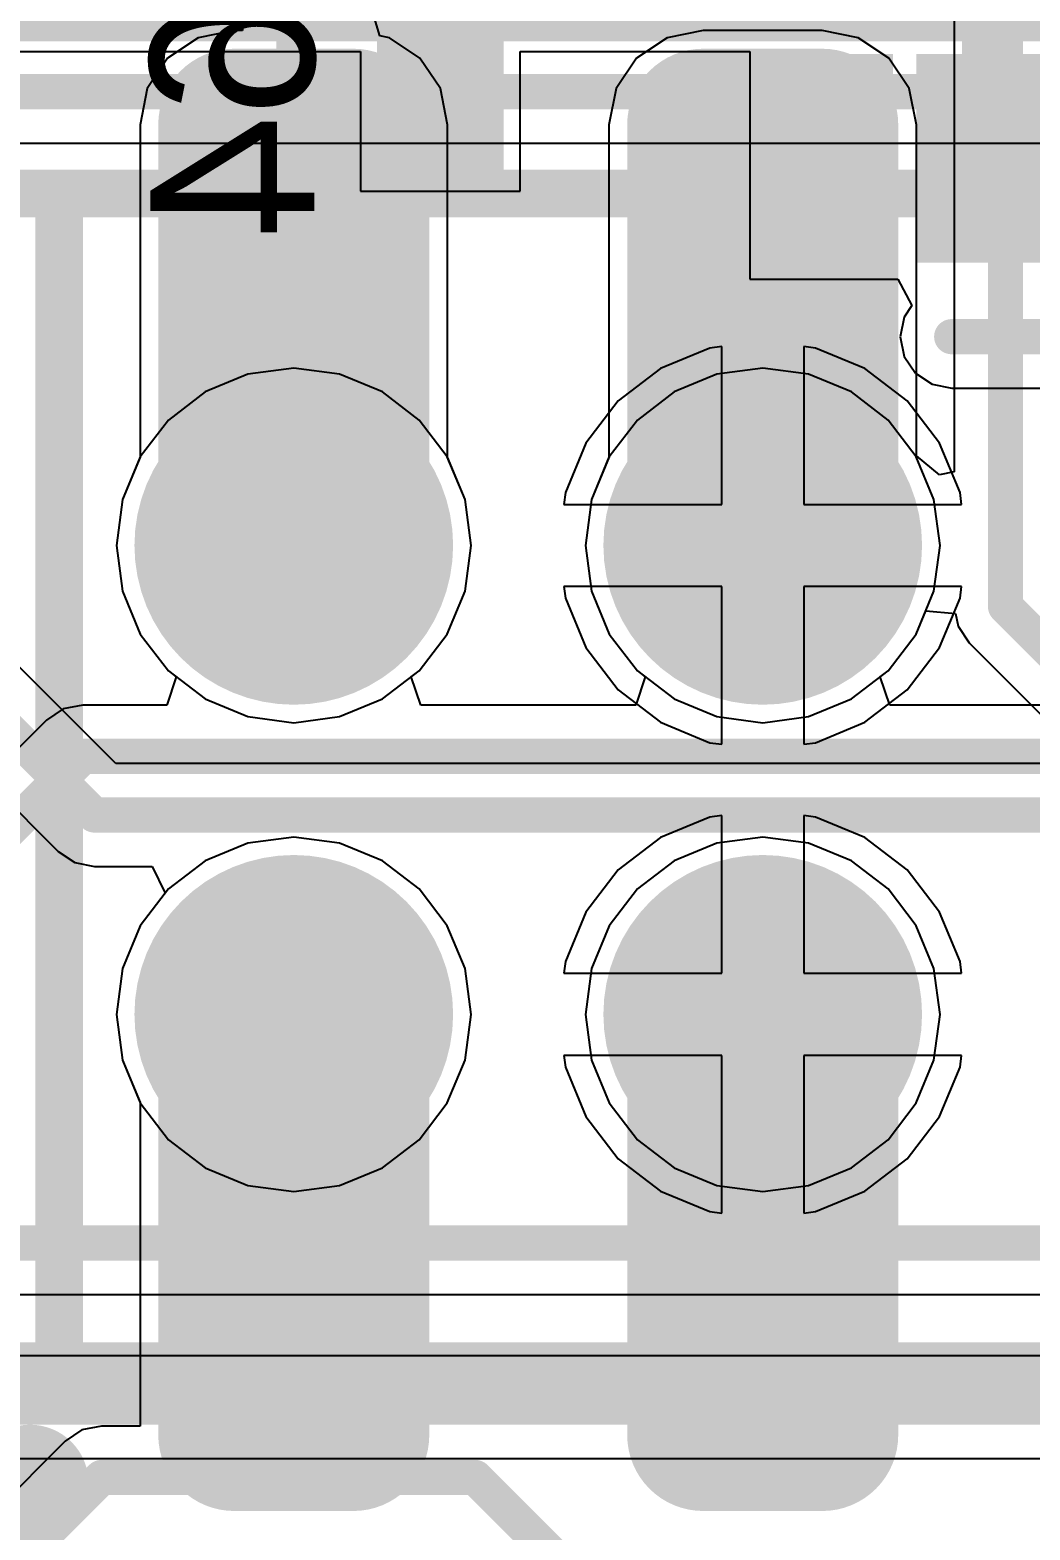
# Model space of a CAD drawing. Header units: millimetres. Extents: x 73 to 190, y 73 to 267.
# Drawn here: x 102.88 to 107.14, y 79.8 to 86.2 of the extents above; entities that cross this region are included whole.
import ezdxf

# ---------------------------------------------------------------- set-up
doc = ezdxf.new("R2010")
doc.units = ezdxf.units.MM
for name, color, linetype in [('BottomLayer', 5, 'Continuous'), ('BottomOverlay', 54, 'Continuous'), ('BottomPaste', 16, 'Continuous'), ('BottomSolder', 6, 'Continuous'), ('DrillDrawing', 1, 'Continuous'), ('MidLayer1', 16, 'Continuous'), ('MidLayer2', 76, 'Continuous'), ('MultiLayer', 9, 'Continuous'), ('TopLayer', 1, 'Continuous'), ('TopOverlay', 2, 'Continuous'), ('TopPaste', 8, 'Continuous'), ('TopSolder', 216, 'Continuous'), ('ViaHoleLayer', 16, 'Continuous')]:
    doc.layers.add(name, color=color, linetype=linetype)

msp = doc.modelspace()

# ---------------------------------------------------------------- linework, layer by layer
at = {"layer": 'BottomLayer'}
for p, q in [((100.8908, 86.1058), (104.285, 86.1058)), ((104.285, 86.1058), (104.285, 85.51)), ((104.965, 85.51), (104.965, 86.1058)), ((104.965, 86.1058), (105.945, 86.1058)), ((105.945, 86.1058), (105.945, 85.135)), ((104.285, 85.51), (104.965, 85.51)), ((105.945, 85.135), (106.5764, 85.135)), ((106.5764, 85.135), (106.6363, 85.023)), ((106.6363, 85.023), (106.6034, 84.9739)), ((106.6034, 84.9739), (106.5868, 84.89)), ((106.5868, 84.89), (106.6034, 84.8061)), ((106.6034, 84.8061), (106.651, 84.735)), ((103.8043, 84.7303), (103.622, 84.6548)), ((104, 84.7561), (103.8043, 84.7303)), ((104.1957, 84.7303), (104, 84.7561)), ((104.378, 84.6548), (104.1957, 84.7303)), ((105.8043, 84.7303), (105.622, 84.6548)), ((106, 84.7561), (105.8043, 84.7303)), ((106.1957, 84.7303), (106, 84.7561)), ((106.378, 84.6548), (106.1957, 84.7303)), ((106.651, 84.735), (106.7221, 84.6875)), ((103.622, 84.6548), (103.4654, 84.5346)), ((104.5346, 84.5346), (104.378, 84.6548)), ((105.622, 84.6548), (105.4654, 84.5346)), ((106.5346, 84.5346), (106.378, 84.6548)), ((106.7221, 84.6875), (106.806, 84.6708)), ((106.806, 84.6708), (107.4453, 84.6708)), ((103.4654, 84.5346), (103.3452, 84.378)), ((104.6548, 84.378), (104.5346, 84.5346)), ((105.4654, 84.5346), (105.3452, 84.378)), ((106.6548, 84.378), (106.5346, 84.5346)), ((103.3452, 84.378), (103.2697, 84.1957)), ((104.7303, 84.1957), (104.6548, 84.378)), ((105.3452, 84.378), (105.2697, 84.1957)), ((106.7303, 84.1957), (106.6548, 84.378)), ((103.2697, 84.1957), (103.2439, 84)), ((104.7561, 84), (104.7303, 84.1957)), ((105.2697, 84.1957), (105.2439, 84)), ((106.7561, 84), (106.7303, 84.1957)), ((103.2439, 84), (103.2697, 83.8043)), ((104.7303, 83.8043), (104.7561, 84)), ((105.2439, 84), (105.2697, 83.8043)), ((106.7303, 83.8043), (106.7561, 84)), ((103.2697, 83.8043), (103.3452, 83.622)), ((104.6548, 83.622), (104.7303, 83.8043)), ((105.2697, 83.8043), (105.3452, 83.622)), ((106.6548, 83.622), (106.7303, 83.8043)), ((103.3452, 83.622), (103.4654, 83.4654)), ((104.5346, 83.4654), (104.6548, 83.622)), ((105.3452, 83.622), (105.4654, 83.4654)), ((106.5346, 83.4654), (106.6548, 83.622)), ((103.4991, 83.4395), (103.4583, 83.3192)), ((103.4654, 83.4654), (103.4991, 83.4395)), ((104.5009, 83.4395), (104.5346, 83.4654)), ((104.5417, 83.3192), (104.5009, 83.4395)), ((105.4991, 83.4395), (105.4583, 83.3192)), ((105.4654, 83.4654), (105.4991, 83.4395)), ((106.5009, 83.4395), (106.5346, 83.4654)), ((106.5417, 83.3192), (106.5009, 83.4395)), ((103.0161, 83.3025), (102.945, 83.255)), ((103.1, 83.3192), (103.0161, 83.3025)), ((103.4583, 83.3192), (103.1, 83.3192)), ((105.4583, 83.3192), (104.5417, 83.3192)), ((107.4583, 83.3192), (106.5417, 83.3192)), ((102.945, 83.255), (102.3545, 82.6645)), ((101.2512, 80.8058), (108.1912, 80.8058)), ((109.709, 80.5442), (101.3726, 80.5442)), ((101.3726, 80.1058), (113.8, 80.1058))]:
    msp.add_line(p, q, dxfattribs=at)
at = {"layer": 'BottomLayer', "const_width": 0.15}
for points in [[(106.925, 85.65), (106.925, 86.325)], [(106.806, 84.89), (109.685, 84.89)], [(102, 82), (103.1, 83.1)], [(103.1, 83.1), (109.2024, 83.1)], [(101.0924, 81.025), (108.1912, 81.025)], [(101.05, 80.325), (113.8, 80.325)]]:
    msp.add_lwpolyline(points, dxfattribs=at)
at = {"layer": 'BottomLayer'}
for points, const_width in [([(106.8875, 85.65, 1), (106.9625, 85.65, 1)], 0.075), ([(106.7685, 84.89, 1), (106.8435, 84.89, 1)], 0.075), ([(103.6952, 84, 1), (104.3048, 84, 1)], 0.6096), ([(105.6952, 84, 1), (106.3048, 84, 1)], 0.6096), ([(103.0625, 83.1, 1), (103.1375, 83.1, 1)], 0.075), ([(103.0625, 83.1, 1), (103.1375, 83.1, 1)], 0.075), ([(103.6952, 82, 1), (104.3048, 82, 1)], 0.6096), ([(105.6952, 82, 1), (106.3048, 82, 1)], 0.6096)]:
    msp.add_lwpolyline(points, format="xyb", close=True, dxfattribs=dict(at, const_width=const_width))
for points in [[(104.425, 86.1), (104.425, 85.65), (104.825, 86.1), (104.825, 85.65)], [(106.485, 86.025), (106.085, 86.025), (106.485, 85.275), (106.085, 85.275)], [(107.125, 86.025), (106.725, 86.025), (107.125, 85.275), (106.725, 85.275)]]:
    msp.add_solid(points, dxfattribs=at)
at = {"layer": 'BottomPaste'}
for points in [[(104.475, 86.05), (104.475, 85.7), (104.775, 86.05), (104.775, 85.7)], [(106.435, 85.975), (106.135, 85.975), (106.435, 85.325), (106.135, 85.325)], [(107.075, 85.975), (106.775, 85.975), (107.075, 85.325), (106.775, 85.325)]]:
    msp.add_solid(points, dxfattribs=at)
at = {"layer": 'BottomSolder', "const_width": 0.6796}
for points in [[(103.6602, 84, 1), (104.3398, 84, 1)], [(105.6602, 84, 1), (106.3398, 84, 1)], [(103.6602, 82, 1), (104.3398, 82, 1)], [(105.6602, 82, 1), (106.3398, 82, 1)]]:
    msp.add_lwpolyline(points, format="xyb", close=True, dxfattribs=at)
at = {"layer": 'BottomSolder'}
for points in [[(104.355, 86.17), (104.355, 85.58), (104.895, 86.17), (104.895, 85.58)], [(106.555, 86.095), (106.015, 86.095), (106.555, 85.205), (106.015, 85.205)], [(107.195, 86.095), (106.655, 86.095), (107.195, 85.205), (106.655, 85.205)]]:
    msp.add_solid(points, dxfattribs=at)
at = {"layer": 'DrillDrawing', "const_width": 0.4064}
for points in [[(103.7968, 84, 1), (104.2032, 84, 1)], [(105.7968, 84, 1), (106.2032, 84, 1)], [(103.7968, 82, 1), (104.2032, 82, 1)], [(105.7968, 82, 1), (106.2032, 82, 1)]]:
    msp.add_lwpolyline(points, format="xyb", close=True, dxfattribs=at)
at = {"layer": 'MidLayer1'}
for p, q in [((103.8043, 84.7303), (103.622, 84.6548)), ((104, 84.7561), (103.8043, 84.7303)), ((104.1957, 84.7303), (104, 84.7561)), ((104.378, 84.6548), (104.1957, 84.7303)), ((105.8043, 84.7303), (105.622, 84.6548)), ((106, 84.7561), (105.8043, 84.7303)), ((106.1957, 84.7303), (106, 84.7561)), ((106.378, 84.6548), (106.1957, 84.7303)), ((103.622, 84.6548), (103.4654, 84.5346)), ((104.5346, 84.5346), (104.378, 84.6548)), ((105.622, 84.6548), (105.4654, 84.5346)), ((106.5346, 84.5346), (106.378, 84.6548)), ((103.4654, 84.5346), (103.3452, 84.378)), ((104.6548, 84.378), (104.5346, 84.5346)), ((105.4654, 84.5346), (105.3452, 84.378)), ((106.6548, 84.378), (106.5346, 84.5346)), ((103.3452, 84.378), (103.2697, 84.1957)), ((104.7303, 84.1957), (104.6548, 84.378)), ((105.3452, 84.378), (105.2697, 84.1957)), ((106.7303, 84.1957), (106.6548, 84.378)), ((103.2697, 84.1957), (103.2439, 84)), ((104.7561, 84), (104.7303, 84.1957)), ((105.2697, 84.1957), (105.2439, 84)), ((106.7561, 84), (106.7303, 84.1957)), ((103.2439, 84), (103.2697, 83.8043)), ((104.7303, 83.8043), (104.7561, 84)), ((105.2439, 84), (105.2697, 83.8043)), ((106.7303, 83.8043), (106.7561, 84)), ((103.2697, 83.8043), (103.3452, 83.622)), ((104.6548, 83.622), (104.7303, 83.8043)), ((105.2697, 83.8043), (105.3452, 83.622)), ((106.6548, 83.622), (106.7303, 83.8043)), ((103.3452, 83.622), (103.4654, 83.4654)), ((104.5346, 83.4654), (104.6548, 83.622)), ((105.3452, 83.622), (105.4654, 83.4654)), ((106.5346, 83.4654), (106.6548, 83.622)), ((103.4654, 83.4654), (103.622, 83.3452)), ((104.378, 83.3452), (104.5346, 83.4654)), ((105.4654, 83.4654), (105.622, 83.3452)), ((106.378, 83.3452), (106.5346, 83.4654)), ((103.622, 83.3452), (103.8043, 83.2697)), ((104.1957, 83.2697), (104.378, 83.3452)), ((105.622, 83.3452), (105.8043, 83.2697)), ((106.1957, 83.2697), (106.378, 83.3452)), ((103.8043, 83.2697), (104, 83.2439)), ((104, 83.2439), (104.1957, 83.2697)), ((105.8043, 83.2697), (106, 83.2439)), ((106, 83.2439), (106.1957, 83.2697)), ((105.7745, 82.8414), (105.5645, 82.7544)), ((105.825, 82.848), (105.7745, 82.8414)), ((105.825, 82.175), (105.825, 82.848)), ((106.2254, 82.8414), (106.175, 82.848)), ((106.175, 82.848), (106.175, 82.175)), ((106.4355, 82.7544), (106.2254, 82.8414)), ((103.8043, 82.7303), (103.622, 82.6548)), ((104, 82.7561), (103.8043, 82.7303)), ((104.1957, 82.7303), (104, 82.7561)), ((104.378, 82.6548), (104.1957, 82.7303)), ((105.5645, 82.7544), (105.3841, 82.6159)), ((106.6159, 82.6159), (106.4355, 82.7544)), ((103.622, 82.6548), (103.4654, 82.5346)), ((104.5346, 82.5346), (104.378, 82.6548)), ((105.3841, 82.6159), (105.2456, 82.4355)), ((106.7543, 82.4355), (106.6159, 82.6159)), ((103.4654, 82.5346), (103.3452, 82.378)), ((104.6548, 82.378), (104.5346, 82.5346)), ((105.2456, 82.4355), (105.1586, 82.2254)), ((106.8414, 82.2254), (106.7543, 82.4355)), ((103.3452, 82.378), (103.2697, 82.1957)), ((104.7303, 82.1957), (104.6548, 82.378)), ((105.1586, 82.2254), (105.152, 82.175)), ((106.848, 82.175), (106.8414, 82.2254)), ((103.2697, 82.1957), (103.2439, 82)), ((104.7561, 82), (104.7303, 82.1957)), ((105.152, 82.175), (105.825, 82.175)), ((106.175, 82.175), (106.848, 82.175)), ((103.2439, 82), (103.2697, 81.8043)), ((104.7303, 81.8043), (104.7561, 82)), ((105.825, 81.825), (105.152, 81.825)), ((105.152, 81.825), (105.1586, 81.7746)), ((105.825, 81.152), (105.825, 81.825)), ((106.848, 81.825), (106.175, 81.825)), ((106.175, 81.825), (106.175, 81.152)), ((106.8414, 81.7746), (106.848, 81.825)), ((103.2697, 81.8043), (103.3452, 81.622)), ((104.6548, 81.622), (104.7303, 81.8043)), ((105.1586, 81.7746), (105.2456, 81.5645)), ((106.7543, 81.5645), (106.8414, 81.7746)), ((103.3452, 81.622), (103.4654, 81.4654)), ((104.5346, 81.4654), (104.6548, 81.622)), ((105.2456, 81.5645), (105.3841, 81.3841)), ((106.6159, 81.3841), (106.7543, 81.5645)), ((103.4654, 81.4654), (103.622, 81.3452)), ((104.378, 81.3452), (104.5346, 81.4654)), ((105.3841, 81.3841), (105.5645, 81.2456)), ((106.4355, 81.2456), (106.6159, 81.3841)), ((103.622, 81.3452), (103.8043, 81.2697)), ((104.1957, 81.2697), (104.378, 81.3452)), ((103.8043, 81.2697), (104, 81.2439)), ((104, 81.2439), (104.1957, 81.2697)), ((105.5645, 81.2456), (105.7745, 81.1586)), ((106.2254, 81.1586), (106.4355, 81.2456)), ((105.7745, 81.1586), (105.825, 81.152)), ((106.175, 81.152), (106.2254, 81.1586))]:
    msp.add_line(p, q, dxfattribs=at)
at = {"layer": 'MidLayer1', "const_width": 0.6096}
for points in [[(103.6952, 84, 1), (104.3048, 84, 1)], [(105.6952, 84, 1), (106.3048, 84, 1)], [(103.6952, 82, 1), (104.3048, 82, 1)], [(105.6952, 82, 1), (106.3048, 82, 1)]]:
    msp.add_lwpolyline(points, format="xyb", close=True, dxfattribs=at)
at = {"layer": 'MidLayer2'}
for p, q in [((98.8596, 85.7158), (108.5492, 85.7158)), ((105.7746, 84.8414), (105.5645, 84.7544)), ((105.825, 84.848), (105.7746, 84.8414)), ((105.825, 84.175), (105.825, 84.848)), ((106.2254, 84.8414), (106.175, 84.848)), ((106.175, 84.848), (106.175, 84.175)), ((106.4355, 84.7544), (106.2254, 84.8414)), ((103.8043, 84.7303), (103.622, 84.6548)), ((104, 84.7561), (103.8043, 84.7303)), ((104.1957, 84.7303), (104, 84.7561)), ((104.378, 84.6548), (104.1957, 84.7303)), ((105.5645, 84.7544), (105.3841, 84.6159)), ((106.6159, 84.6159), (106.4355, 84.7544)), ((103.622, 84.6548), (103.4654, 84.5346)), ((104.5346, 84.5346), (104.378, 84.6548)), ((105.3841, 84.6159), (105.2456, 84.4355)), ((106.7544, 84.4355), (106.6159, 84.6159)), ((103.4654, 84.5346), (103.3452, 84.378)), ((104.6548, 84.378), (104.5346, 84.5346)), ((103.3452, 84.378), (103.2697, 84.1957)), ((104.7303, 84.1957), (104.6548, 84.378)), ((105.2456, 84.4355), (105.1586, 84.2254)), ((106.8414, 84.2254), (106.7544, 84.4355)), ((103.2697, 84.1957), (103.2439, 84)), ((104.7561, 84), (104.7303, 84.1957)), ((105.1586, 84.2254), (105.152, 84.175)), ((106.848, 84.175), (106.8414, 84.2254)), ((105.152, 84.175), (105.825, 84.175)), ((106.175, 84.175), (106.848, 84.175)), ((103.2439, 84), (103.2697, 83.8043)), ((104.7303, 83.8043), (104.7561, 84)), ((103.2697, 83.8043), (103.3452, 83.622)), ((104.6548, 83.622), (104.7303, 83.8043)), ((105.825, 83.825), (105.152, 83.825)), ((105.152, 83.825), (105.1586, 83.7746)), ((105.825, 83.152), (105.825, 83.825)), ((106.848, 83.825), (106.175, 83.825)), ((106.175, 83.825), (106.175, 83.152)), ((106.8414, 83.7746), (106.848, 83.825)), ((105.1586, 83.7746), (105.2456, 83.5645)), ((106.7544, 83.5645), (106.8414, 83.7746)), ((103.3452, 83.622), (103.4654, 83.4654)), ((104.5346, 83.4654), (104.6548, 83.622)), ((105.2456, 83.5645), (105.3841, 83.3841)), ((106.6159, 83.3841), (106.7544, 83.5645)), ((103.4654, 83.4654), (103.622, 83.3452)), ((104.378, 83.3452), (104.5346, 83.4654)), ((105.3841, 83.3841), (105.5645, 83.2456)), ((106.4355, 83.2456), (106.6159, 83.3841)), ((103.622, 83.3452), (103.8043, 83.2697)), ((104.1957, 83.2697), (104.378, 83.3452)), ((103.8043, 83.2697), (104, 83.2439)), ((104, 83.2439), (104.1957, 83.2697)), ((105.5645, 83.2456), (105.7746, 83.1586)), ((106.2254, 83.1586), (106.4355, 83.2456)), ((105.7746, 83.1586), (105.825, 83.152)), ((106.175, 83.152), (106.2254, 83.1586)), ((103.8043, 82.7303), (103.622, 82.6548)), ((104, 82.7561), (103.8043, 82.7303)), ((104.1957, 82.7303), (104, 82.7561)), ((104.378, 82.6548), (104.1957, 82.7303)), ((105.8043, 82.7303), (105.622, 82.6548)), ((106, 82.7561), (105.8043, 82.7303)), ((106.1957, 82.7303), (106, 82.7561)), ((106.378, 82.6548), (106.1957, 82.7303)), ((103.622, 82.6548), (103.4654, 82.5346)), ((104.5346, 82.5346), (104.378, 82.6548)), ((105.622, 82.6548), (105.4654, 82.5346)), ((106.5346, 82.5346), (106.378, 82.6548)), ((103.4654, 82.5346), (103.3452, 82.378)), ((104.6548, 82.378), (104.5346, 82.5346)), ((105.4654, 82.5346), (105.3452, 82.378)), ((106.6548, 82.378), (106.5346, 82.5346)), ((103.3452, 82.378), (103.2697, 82.1957)), ((104.7303, 82.1957), (104.6548, 82.378)), ((105.3452, 82.378), (105.2697, 82.1957)), ((106.7303, 82.1957), (106.6548, 82.378)), ((103.2697, 82.1957), (103.2439, 82)), ((104.7561, 82), (104.7303, 82.1957)), ((105.2697, 82.1957), (105.2439, 82)), ((106.7561, 82), (106.7303, 82.1957)), ((103.2439, 82), (103.2697, 81.8043)), ((104.7303, 81.8043), (104.7561, 82)), ((105.2439, 82), (105.2697, 81.8043)), ((106.7303, 81.8043), (106.7561, 82)), ((103.2697, 81.8043), (103.3452, 81.622)), ((104.6548, 81.622), (104.7303, 81.8043)), ((105.2697, 81.8043), (105.3452, 81.622)), ((106.6548, 81.622), (106.7303, 81.8043)), ((103.3452, 81.622), (103.4654, 81.4654)), ((104.5346, 81.4654), (104.6548, 81.622)), ((105.3452, 81.622), (105.4654, 81.4654)), ((106.5346, 81.4654), (106.6548, 81.622)), ((103.4654, 81.4654), (103.622, 81.3452)), ((104.378, 81.3452), (104.5346, 81.4654)), ((105.4654, 81.4654), (105.622, 81.3452)), ((106.378, 81.3452), (106.5346, 81.4654)), ((103.622, 81.3452), (103.8043, 81.2697)), ((104.1957, 81.2697), (104.378, 81.3452)), ((105.622, 81.3452), (105.8043, 81.2697)), ((106.1957, 81.2697), (106.378, 81.3452)), ((103.8043, 81.2697), (104, 81.2439)), ((104, 81.2439), (104.1957, 81.2697)), ((105.8043, 81.2697), (106, 81.2439)), ((106, 81.2439), (106.1957, 81.2697))]:
    msp.add_line(p, q, dxfattribs=at)
at = {"layer": 'MidLayer2', "const_width": 0.15}
for points in [[(93.0588, 86.225), (108.675, 86.225)], [(98.7688, 85.935), (108.64, 85.935)]]:
    msp.add_lwpolyline(points, dxfattribs=at)
at = {"layer": 'MidLayer2', "const_width": 0.6096}
for points in [[(103.6952, 84, 1), (104.3048, 84, 1)], [(105.6952, 84, 1), (106.3048, 84, 1)], [(103.6952, 82, 1), (104.3048, 82, 1)], [(105.6952, 82, 1), (106.3048, 82, 1)]]:
    msp.add_lwpolyline(points, format="xyb", close=True, dxfattribs=at)
at = {"layer": 'MultiLayer', "const_width": 0.6096}
for points in [[(103.6952, 84, 1), (104.3048, 84, 1)], [(105.6952, 84, 1), (106.3048, 84, 1)], [(103.6952, 82, 1), (104.3048, 82, 1)], [(105.6952, 82, 1), (106.3048, 82, 1)]]:
    msp.add_lwpolyline(points, format="xyb", close=True, dxfattribs=at)
at = {"layer": 'TopLayer'}
for p, q in [((106.8163, 88.1697), (106.8163, 84.3137)), ((104.3667, 86.1733), (104.3298, 86.2948)), ((103.7808, 86.275), (103.7808, 86.1957)), ((103.746, 86.1957), (103.5923, 86.1651)), ((103.7808, 86.1957), (103.746, 86.1957)), ((104.4077, 86.1651), (104.3667, 86.1733)), ((105.746, 86.1957), (105.5923, 86.1651)), ((106.254, 86.1957), (105.746, 86.1957)), ((106.4077, 86.1651), (106.254, 86.1957)), ((103.5923, 86.1651), (103.4619, 86.078)), ((104.5381, 86.078), (104.4077, 86.1651)), ((105.5923, 86.1651), (105.4619, 86.078)), ((106.538, 86.078), (106.4077, 86.1651)), ((103.4619, 86.078), (103.3749, 85.9477)), ((104.6251, 85.9477), (104.5381, 86.078)), ((105.4619, 86.078), (105.3749, 85.9477)), ((106.6251, 85.9477), (106.538, 86.078)), ((103.3749, 85.9477), (103.3443, 85.794)), ((104.6557, 85.794), (104.6251, 85.9477)), ((105.3749, 85.9477), (105.3443, 85.794)), ((106.6557, 85.794), (106.6251, 85.9477)), ((103.3443, 85.794), (103.3443, 84.3757)), ((104.6557, 84.3758), (104.6557, 85.794)), ((105.3443, 85.794), (105.3443, 84.3757)), ((106.6557, 84.3818), (106.6557, 85.794)), ((103.3443, 84.3757), (103.2697, 84.1957)), ((104.7303, 84.1957), (104.6557, 84.3758)), ((105.3443, 84.3757), (105.2697, 84.1957)), ((106.7539, 84.3013), (106.6557, 84.3818)), ((106.8163, 84.3137), (106.7539, 84.3013)), ((103.2697, 84.1957), (103.2439, 84)), ((104.7561, 84), (104.7303, 84.1957)), ((105.2697, 84.1957), (105.2439, 84)), ((103.2439, 84), (103.2697, 83.8043)), ((104.7303, 83.8043), (104.7561, 84)), ((105.2439, 84), (105.2697, 83.8043)), ((103.2697, 83.8043), (103.3452, 83.622)), ((104.6548, 83.622), (104.7303, 83.8043)), ((105.2697, 83.8043), (105.3452, 83.622)), ((106.6548, 83.622), (106.696, 83.7214)), ((106.696, 83.7214), (106.8223, 83.7089)), ((106.8223, 83.7089), (106.8329, 83.6556)), ((103.2408, 83.0692), (102.6645, 83.6455)), ((103.3452, 83.622), (103.4654, 83.4654)), ((104.5346, 83.4654), (104.6548, 83.622)), ((105.3452, 83.622), (105.4654, 83.4654)), ((106.5346, 83.4654), (106.6548, 83.622)), ((106.8329, 83.6556), (106.8805, 83.5845)), ((106.8805, 83.5845), (107.2785, 83.1865)), ((103.4654, 83.4654), (103.622, 83.3452)), ((104.378, 83.3452), (104.5346, 83.4654)), ((105.4654, 83.4654), (105.622, 83.3452)), ((106.378, 83.3452), (106.5346, 83.4654)), ((102.3545, 83.3355), (102.995, 82.695)), ((103.622, 83.3452), (103.8043, 83.2697)), ((104.1957, 83.2697), (104.378, 83.3452)), ((105.622, 83.3452), (105.8043, 83.2697)), ((106.1957, 83.2697), (106.378, 83.3452)), ((103.8043, 83.2697), (104, 83.2439)), ((104, 83.2439), (104.1957, 83.2697)), ((105.8043, 83.2697), (106, 83.2439)), ((106, 83.2439), (106.1957, 83.2697)), ((107.2298, 83.0692), (103.2408, 83.0692)), ((102.995, 82.695), (103.0661, 82.6475)), ((103.0661, 82.6475), (103.15, 82.6308)), ((103.15, 82.6308), (103.3956, 82.6308)), ((103.3956, 82.6308), (103.4518, 82.5169)), ((103.4518, 82.5169), (103.3452, 82.378)), ((103.3452, 82.378), (103.2697, 82.1957)), ((103.2697, 82.1957), (103.2439, 82)), ((103.2439, 82), (103.2697, 81.8043)), ((103.2697, 81.8043), (103.3443, 81.6243)), ((103.3443, 81.6243), (103.3443, 80.2442)), ((103.0967, 80.2275), (103.0256, 80.18)), ((103.1806, 80.2442), (103.0967, 80.2275)), ((103.3443, 80.2442), (103.1806, 80.2442)), ((103.0256, 80.18), (102.3365, 79.491))]:
    msp.add_line(p, q, dxfattribs=at)
at = {"layer": 'TopLayer', "const_width": 0.15}
for points in [[(107.0355, 83.7395), (107.0355, 88.2605)], [(104, 84.905), (104, 86.275)], [(102, 84), (103.15, 82.85)], [(107.0355, 83.7395), (107.625, 83.15)], [(103.15, 82.85), (108.339, 82.85)], [(101.3106, 78.155), (103.1806, 80.025)], [(103.1806, 80.025), (104.7733, 80.025)], [(104.7733, 80.025), (105.1, 79.6983)]]:
    msp.add_lwpolyline(points, dxfattribs=at)
at = {"layer": 'TopLayer'}
for points, const_width in [([(103.619, 85.794, 1), (103.873, 85.794, 1)], 0.254), ([(104.127, 85.794, 1), (104.381, 85.794, 1)], 0.254), ([(105.619, 85.794, 1), (105.873, 85.794, 1)], 0.254), ([(106.127, 85.794, 1), (106.381, 85.794, 1)], 0.254), ([(103.9625, 84.905, 1), (104.0375, 84.905, 1)], 0.075), ([(103.6952, 84, 1), (104.3048, 84, 1)], 0.6096), ([(105.6952, 84, 1), (106.3048, 84, 1)], 0.6096), ([(103.619, 84.016, 1), (103.873, 84.016, 1)], 0.254), ([(104.127, 84.016, 1), (104.381, 84.016, 1)], 0.254), ([(105.619, 84.016, 1), (105.873, 84.016, 1)], 0.254), ([(106.127, 84.016, 1), (106.381, 84.016, 1)], 0.254), ([(106.998, 83.7395, 1), (107.073, 83.7395, 1)], 0.075), ([(106.998, 83.7395, 1), (107.073, 83.7395, 1)], 0.075), ([(103.1125, 82.85, 1), (103.1875, 82.85, 1)], 0.075), ([(103.1125, 82.85, 1), (103.1875, 82.85, 1)], 0.075), ([(103.6952, 82, 1), (104.3048, 82, 1)], 0.6096), ([(105.6952, 82, 1), (106.3048, 82, 1)], 0.6096), ([(103.619, 81.984, 1), (103.873, 81.984, 1)], 0.254), ([(104.127, 81.984, 1), (104.381, 81.984, 1)], 0.254), ([(105.619, 81.984, 1), (105.873, 81.984, 1)], 0.254), ([(106.127, 81.984, 1), (106.381, 81.984, 1)], 0.254), ([(103.619, 80.206, 1), (103.873, 80.206, 1)], 0.254), ([(104.127, 80.206, 1), (104.381, 80.206, 1)], 0.254), ([(105.619, 80.206, 1), (105.873, 80.206, 1)], 0.254), ([(106.127, 80.206, 1), (106.381, 80.206, 1)], 0.254), ([(103.1431, 80.025, 1), (103.2181, 80.025, 1)], 0.075), ([(103.1431, 80.025, 1), (103.2181, 80.025, 1)], 0.075), ([(104.7358, 80.025, 1), (104.8108, 80.025, 1)], 0.075), ([(104.7358, 80.025, 1), (104.8108, 80.025, 1)], 0.075)]:
    msp.add_lwpolyline(points, format="xyb", close=True, dxfattribs=dict(at, const_width=const_width))
for points in [[(104.254, 83.762), (104.254, 86.048), (103.746, 83.762), (103.746, 86.048)], [(106.254, 83.762), (106.254, 86.048), (105.746, 83.762), (105.746, 86.048)], [(104.508, 84.016), (104.508, 85.794), (103.492, 84.016), (103.492, 85.794)], [(106.508, 84.016), (106.508, 85.794), (105.492, 84.016), (105.492, 85.794)], [(104.254, 79.952), (104.254, 82.238), (103.746, 79.952), (103.746, 82.238)], [(106.254, 79.952), (106.254, 82.238), (105.746, 79.952), (105.746, 82.238)], [(104.508, 80.206), (104.508, 81.984), (103.492, 80.206), (103.492, 81.984)], [(106.508, 80.206), (106.508, 81.984), (105.492, 80.206), (105.492, 81.984)]]:
    msp.add_solid(points, dxfattribs=at)
at = {"layer": 'TopOverlay', "const_width": 0.2032}
for points in [[(97, 85.5), (103, 85.5)], [(103, 80.5), (103, 85.5)], [(103, 85.5), (109, 85.5)], [(103, 80.5), (103, 85.5)], [(97, 80.5), (103, 80.5)], [(103, 80.5), (109, 80.5)]]:
    msp.add_lwpolyline(points, dxfattribs=at)
at = {"layer": 'TopOverlay'}
for points, const_width in [([(102.9492, 85.5, 1), (103.0508, 85.5, 1)], 0.1016), ([(102.9492, 85.5, 1), (103.0508, 85.5, 1)], 0.1016), ([(102.9492, 85.5, 1), (103.0508, 85.5, 1)], 0.1016), ([(102.9492, 85.5, 1), (103.0508, 85.5, 1)], 0.1016), ([(102.9492, 80.5, 1), (103.0508, 80.5, 1)], 0.1016), ([(102.9492, 80.5, 1), (103.0508, 80.5, 1)], 0.1016), ([(102.9492, 80.5, 1), (103.0508, 80.5, 1)], 0.1016), ([(102.9492, 80.5, 1), (103.0508, 80.5, 1)], 0.1016), ([(103, 80, 1), (102.75, 80, 1)], 0.25), ([(102.9375, 80, 1), (103.0625, 80, 1)], 0.125)]:
    msp.add_lwpolyline(points, format="xyb", close=True, dxfattribs=dict(at, const_width=const_width))
at = {"layer": 'TopPaste', "const_width": 0.204}
for points in [[(103.644, 85.794, 1), (103.848, 85.794, 1)], [(104.152, 85.794, 1), (104.356, 85.794, 1)], [(105.644, 85.794, 1), (105.848, 85.794, 1)], [(106.152, 85.794, 1), (106.356, 85.794, 1)], [(103.644, 84.016, 1), (103.848, 84.016, 1)], [(104.152, 84.016, 1), (104.356, 84.016, 1)], [(105.644, 84.016, 1), (105.848, 84.016, 1)], [(106.152, 84.016, 1), (106.356, 84.016, 1)], [(103.644, 81.984, 1), (103.848, 81.984, 1)], [(104.152, 81.984, 1), (104.356, 81.984, 1)], [(105.644, 81.984, 1), (105.848, 81.984, 1)], [(106.152, 81.984, 1), (106.356, 81.984, 1)], [(103.644, 80.206, 1), (103.848, 80.206, 1)], [(104.152, 80.206, 1), (104.356, 80.206, 1)], [(105.644, 80.206, 1), (105.848, 80.206, 1)], [(106.152, 80.206, 1), (106.356, 80.206, 1)]]:
    msp.add_lwpolyline(points, format="xyb", close=True, dxfattribs=at)
at = {"layer": 'TopPaste'}
for points in [[(104.254, 83.812), (104.254, 85.998), (103.746, 83.812), (103.746, 85.998)], [(106.254, 83.812), (106.254, 85.998), (105.746, 83.812), (105.746, 85.998)], [(104.458, 84.016), (104.458, 85.794), (103.542, 84.016), (103.542, 85.794)], [(106.458, 84.016), (106.458, 85.794), (105.542, 84.016), (105.542, 85.794)], [(104.254, 80.002), (104.254, 82.188), (103.746, 80.002), (103.746, 82.188)], [(106.254, 80.002), (106.254, 82.188), (105.746, 80.002), (105.746, 82.188)], [(104.458, 80.206), (104.458, 81.984), (103.542, 80.206), (103.542, 81.984)], [(106.458, 80.206), (106.458, 81.984), (105.542, 80.206), (105.542, 81.984)]]:
    msp.add_solid(points, dxfattribs=at)
at = {"layer": 'TopSolder'}
for points, const_width in [([(103.584, 85.794, 1), (103.908, 85.794, 1)], 0.324), ([(104.092, 85.794, 1), (104.416, 85.794, 1)], 0.324), ([(105.584, 85.794, 1), (105.908, 85.794, 1)], 0.324), ([(106.092, 85.794, 1), (106.416, 85.794, 1)], 0.324), ([(103.6602, 84, 1), (104.3398, 84, 1)], 0.6796), ([(105.6602, 84, 1), (106.3398, 84, 1)], 0.6796), ([(103.584, 84.016, 1), (103.908, 84.016, 1)], 0.324), ([(104.092, 84.016, 1), (104.416, 84.016, 1)], 0.324), ([(105.584, 84.016, 1), (105.908, 84.016, 1)], 0.324), ([(106.092, 84.016, 1), (106.416, 84.016, 1)], 0.324), ([(103.6602, 82, 1), (104.3398, 82, 1)], 0.6796), ([(105.6602, 82, 1), (106.3398, 82, 1)], 0.6796), ([(103.584, 81.984, 1), (103.908, 81.984, 1)], 0.324), ([(104.092, 81.984, 1), (104.416, 81.984, 1)], 0.324), ([(105.584, 81.984, 1), (105.908, 81.984, 1)], 0.324), ([(106.092, 81.984, 1), (106.416, 81.984, 1)], 0.324), ([(103.584, 80.206, 1), (103.908, 80.206, 1)], 0.324), ([(104.092, 80.206, 1), (104.416, 80.206, 1)], 0.324), ([(105.584, 80.206, 1), (105.908, 80.206, 1)], 0.324), ([(106.092, 80.206, 1), (106.416, 80.206, 1)], 0.324)]:
    msp.add_lwpolyline(points, format="xyb", close=True, dxfattribs=dict(at, const_width=const_width))
for points in [[(104.254, 83.692), (104.254, 86.118), (103.746, 83.692), (103.746, 86.118)], [(106.254, 83.692), (106.254, 86.118), (105.746, 83.692), (105.746, 86.118)], [(104.578, 84.016), (104.578, 85.794), (103.422, 84.016), (103.422, 85.794)], [(106.578, 84.016), (106.578, 85.794), (105.422, 84.016), (105.422, 85.794)], [(104.254, 79.882), (104.254, 82.308), (103.746, 79.882), (103.746, 82.308)], [(106.254, 79.882), (106.254, 82.308), (105.746, 79.882), (105.746, 82.308)], [(104.578, 80.206), (104.578, 81.984), (103.422, 80.206), (103.422, 81.984)], [(106.578, 80.206), (106.578, 81.984), (105.422, 80.206), (105.422, 81.984)]]:
    msp.add_solid(points, dxfattribs=at)
at = {"layer": 'ViaHoleLayer', "const_width": 0.4064}
for points in [[(103.7968, 84, 1), (104.2032, 84, 1)], [(105.7968, 84, 1), (106.2032, 84, 1)], [(103.7968, 82, 1), (104.2032, 82, 1)], [(105.7968, 82, 1), (106.2032, 82, 1)]]:
    msp.add_lwpolyline(points, format="xyb", close=True, dxfattribs=at)

# ---------------------------------------------------------------- texts
at = {"layer": 'BottomOverlay', "text_generation_flag": 2}
msp.add_text('R64', height=0.7, rotation=90, dxfattribs=at).set_placement((104.0876, 87.025))

doc.saveas('drawing.dxf')
